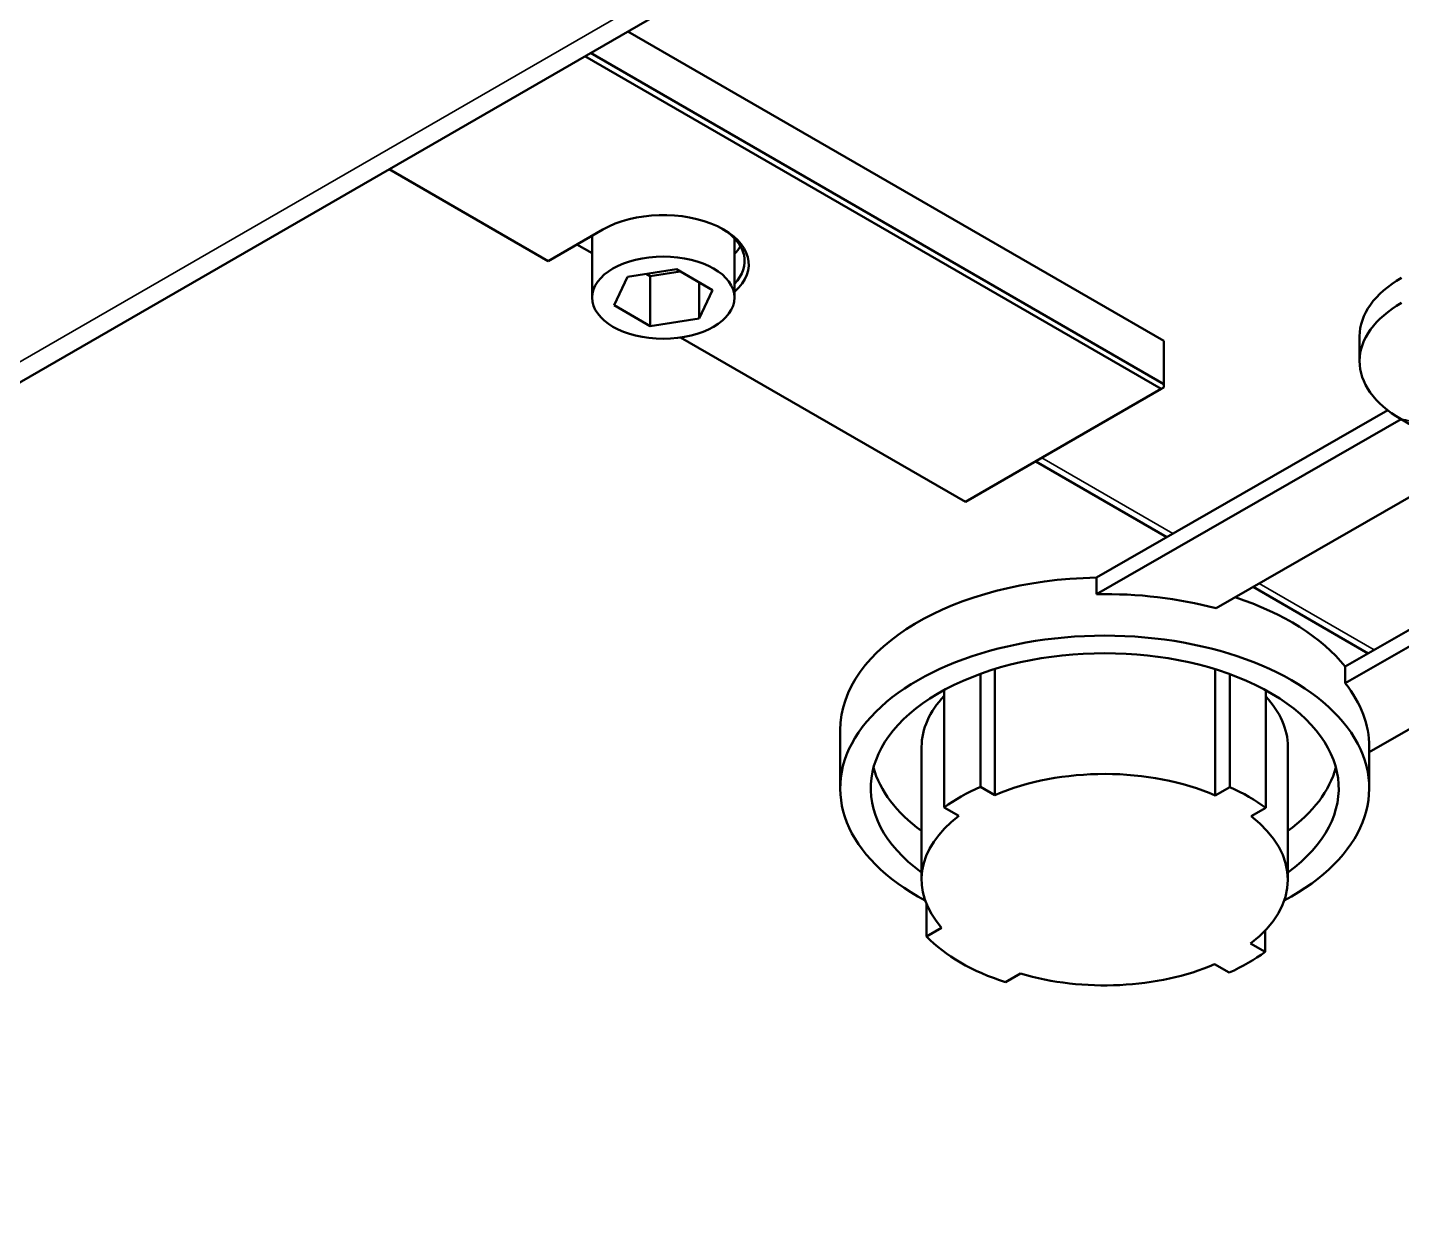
# Model space of a CAD drawing. Header units: millimetres. Extents: x 0 to 3000, y 0 to 3000.
# Drawn here: x 2045.1 to 2112.6, y 750.3 to 809.5 of the extents above; entities that cross this region are included whole.
import ezdxf

# ---------------------------------------------------------------- set-up
doc = ezdxf.new("R2010")
doc.units = ezdxf.units.MM
doc.layers.add('Visible (ANSI)', color=7, linetype='Continuous', lineweight=50)
doc.layers.add('Visible Narrow (ANSI)', color=7, linetype='Continuous', lineweight=35)

msp = doc.modelspace()

# ---------------------------------------------------------------- linework, layer by layer
at = {"layer": 'Visible (ANSI)'}
for p, q in [((1972.3416, 750.2844), (2099.6208, 823.7691)), ((2100.9492, 794.1156), (2074.6043, 809.3258)), ((2072.483, 808.1011), (2100.8078, 791.7477)), ((2072.7658, 808.2644), (2100.9492, 791.9927)), ((2070.685, 798.0347), (2062.8663, 802.5489)), ((2073.3721, 799.5861), (2070.685, 798.0347)), ((2072.8419, 799.28), (2072.8419, 796.2385)), ((2079.8419, 799.1528), (2079.8419, 796.2385)), ((2072.0993, 798.8512), (2072.8419, 798.4225)), ((2076.989, 797.6326), (2074.5741, 797.2591)), ((2076.989, 797.6326), (2078.7567, 796.612)), ((2074.5741, 797.2591), (2073.9271, 795.8649)), ((2075.6949, 797.2937), (2075.5054, 797.4031)), ((2077.1784, 797.5233), (2075.6949, 797.2937)), ((2075.6949, 797.2937), (2075.6949, 794.8443)), ((2078.1097, 796.9856), (2078.1097, 795.2178)), ((2078.1097, 795.2178), (2078.7567, 796.612)), ((2075.6949, 794.8443), (2073.9271, 795.8649)), ((2075.6949, 794.8443), (2078.1097, 795.2178)), ((2091.1911, 786.1955), (2077.1916, 794.2782)), ((2110.562, 793.1169), (2110.562, 794.3417)), ((2100.9492, 791.9927), (2100.9492, 794.1156)), ((2100.8078, 791.7477), (2091.1911, 786.1955)), ((2100.8078, 791.7477), (2100.9492, 791.8294)), ((2100.9492, 791.8294), (2100.9492, 791.9927)), ((2111.9438, 790.7062), (2097.6248, 782.4786)), ((2112.5996, 790.2665), (2097.6248, 781.6621)), ((2113.7188, 789.6173), (2112.6005, 790.266)), ((2101.0903, 784.4698), (2094.6462, 788.1903)), ((2103.5066, 780.969), (2115.7782, 788.0202)), ((2121.4198, 784.7474), (2109.8553, 778.1025)), ((2122.1269, 784.3372), (2109.8553, 777.286)), ((2097.6248, 782.4786), (2097.6248, 781.6621)), ((2111.0363, 773.8918), (2125.654, 782.291)), ((2110.9898, 778.7543), (2105.3346, 782.0194)), ((2092.6351, 771.7848), (2092.6351, 777.9807)), ((2109.8553, 778.1025), (2109.8553, 777.286)), ((2091.9235, 777.7429), (2091.9235, 772.1976)), ((2103.4718, 777.9701), (2103.4718, 771.7698)), ((2104.1869, 772.1806), (2104.1869, 777.7292)), ((2090.1515, 771.1794), (2090.1515, 776.9523)), ((2105.9504, 776.9363), (2105.9504, 771.1576)), ((2085.0363, 772.1191), (2085.0363, 774.9768)), ((2089.0363, 774.1603), (2089.0363, 767.6283)), ((2107.0363, 774.1603), (2107.0363, 767.6283)), ((2111.0363, 772.1191), (2111.0363, 774.1603)), ((2091.9235, 772.1976), (2092.6351, 771.7848)), ((2103.4718, 771.7698), (2104.1869, 772.1806)), ((2090.8631, 770.7666), (2090.1515, 771.1794)), ((2105.9504, 771.1576), (2105.2354, 770.7467)), ((2089.2817, 766.4232), (2089.2817, 764.838)), ((2089.2817, 764.838), (2090.0223, 765.2636)), ((2105.2094, 764.4901), (2105.9211, 764.0773)), ((2105.9211, 764.0773), (2105.9211, 765.123)), ((2104.1491, 763.0591), (2103.4374, 763.4719)), ((2093.9021, 763.0128), (2093.1615, 762.5873))]:
    msp.add_line(p, q, dxfattribs=at)
for centre, major_axis, start_param, end_param in [((2076.3419, 797.8714), (4.2, 0), 5.6974998, 8.6393798), ((2076.3419, 798.0347), (4, 0), 5.7778248, 7.0438859), ((2076.3419, 799.5044), (4, 0), 5.7778248, 5.9593572), ((2117.562, 794.3417), (-7, 0), 5.4953934, 6.2831853), ((2117.562, 793.1169), (-7, 0), 5.4953934, 7.0661898), ((2098.0363, 774.9768), (-13, 0), 4.7440453, 6.2831853), ((2098.0363, 774.1603), (-13, 0), 4.2780655, 4.7440453), ((2098.0363, 774.9768), (-13, 0), 3.5711287, 4.1970004), ((2098.0363, 772.1191), (-13, 0), 2.316953, 7.1078249), ((2098.0363, 772.1191), (11.5, 0), 5.6112344, 10.0967289), ((2098.0363, 774.1603), (-9, 0), 5.7800765, 6.2831853), ((2098.0363, 774.1603), (9, 0), 0, 0.4963018), ((2098.0363, 774.1603), (13, 0), 0, 0.4295361), ((2098.0363, 774.1603), (-11.5, 0), 0.1543308, 0.6719509), ((2098.0363, 767.6283), (9, 0), 0.9223438, 2.2144614), ((2098.0363, 774.1603), (11.5, 0), 5.6112344, 6.1288545), ((2098.0363, 767.6283), (10, 0), 2.2284729, 2.4791286), ((2098.0363, 767.6283), (10, 0), 0.6576766, 0.9083323), ((2098.0363, 767.6283), (-9, 0), 5.6347328, 6.7556679), ((2098.0363, 767.6283), (9, 0), 5.6347328, 6.9268504), ((2098.0363, 767.6283), (-10, 0), 0.5044148, 1.0615942), ((2098.0363, 767.6283), (-10, 0), 2.2284729, 2.4791286), ((2123.8241, 757.3528), (-10.41, 0), 2.4472771, 6.9775009), ((2098.0363, 767.6283), (-9, 0), 1.0935263, 2.2144614)]:
    msp.add_ellipse(centre, major_axis=major_axis, ratio=0.5773503, start_param=start_param, end_param=end_param, dxfattribs=at)
msp.add_ellipse((2076.3419, 796.2385), major_axis=(-3.5, 0), ratio=0.5773503, dxfattribs=at)
at = {"layer": 'Visible Narrow (ANSI)'}
for p, q in [((1970.8416, 750.433), (2098.1208, 823.9177)), ((2094.9391, 788.3594), (2101.3839, 784.6385)), ((2105.6282, 782.1881), (2111.2834, 778.923))]:
    msp.add_line(p, q, dxfattribs=at)
msp.add_open_spline([(2113.4466, 790.0188), (2113.1916, 790.1423), (2112.9095, 790.2247), (2112.6005, 790.266)], degree=3, dxfattribs=at)

doc.saveas('drawing.dxf')
